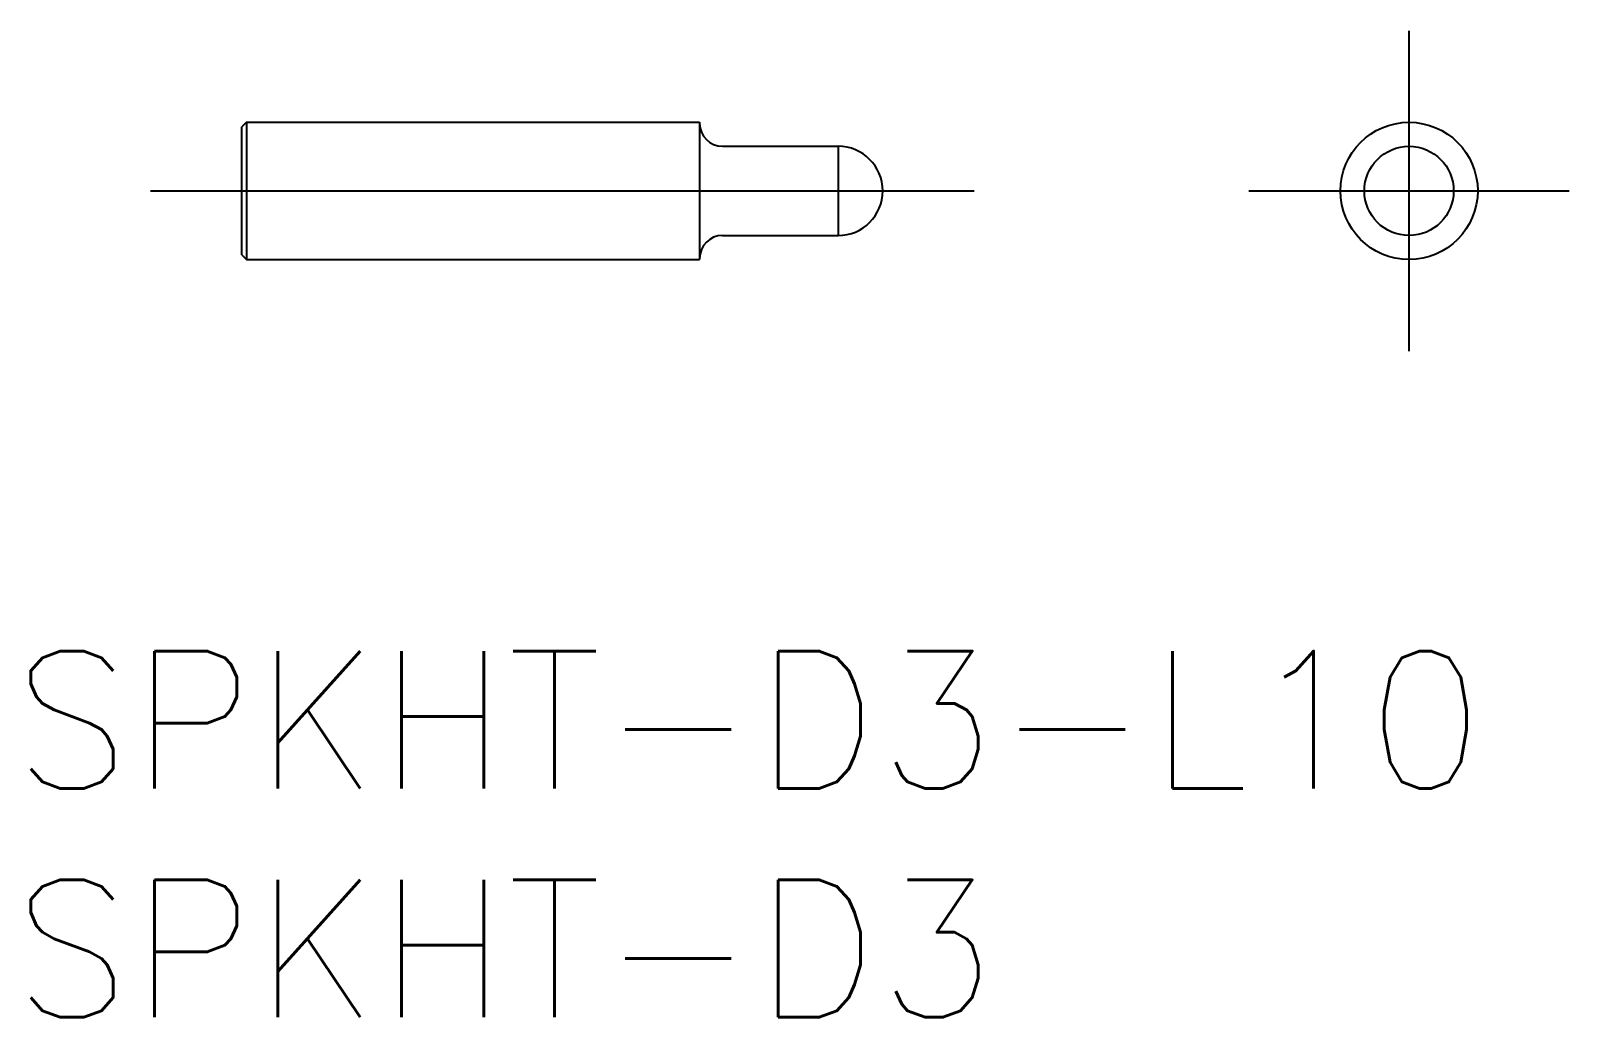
# Model space of a CAD drawing. Extents: x -30.1 to 3.5, y -18.1 to 3.5.
import ezdxf

# ---------------------------------------------------------------- set-up
doc = ezdxf.new("R2010")
doc.units = 0
doc.linetypes.add('CENTER', pattern=[50.8, 31.75, -6.35, 6.35, -6.35])
doc.layers.get('0').update_dxf_attribs({"linetype": 'CONTINUOUS'})
doc.layers.add('CENTER', color=1, linetype='CONTINUOUS')
doc.styles.get("Standard").update_dxf_attribs({"font": 'txt.shx', "height": 3, "bigfont": 'bigfont.shx'})

msp = doc.modelspace()

# ---------------------------------------------------------------- linework, layer by layer
at = {"color": 7, "linetype": 'CONTINUOUS'}
for p, q in [((-25.4, 1.5), (-25.5, 1.4)), ((-25.5, -1.4), (-25.5, 1.4)), ((-25.4, 1.5), (-15.5, 1.5)), ((-25.4, 1.5), (-25.4, -1.5)), ((-15.5, 1.5), (-15.5, -1.5)), ((-15, 0.975), (-12.475, 0.975)), ((-12.475, 0.975), (-12.475, -0.975)), ((-15, -0.975), (-12.475, -0.975)), ((-25.5, -1.4), (-25.4, -1.5)), ((-25.4, -1.5), (-15.5, -1.5))]:
    msp.add_line(p, q, dxfattribs=at)
for radius in [1.5, 0.975]:
    msp.add_circle((0, 0), radius, dxfattribs=at)
for centre, radius, start, end in [((-15, 1.475), 0.5, 180, 270), ((-12.475, 0), 0.975, 270, 90), ((-15, -1.475), 0.5, 90, 180)]:
    msp.add_arc(centre, radius, start, end, dxfattribs=at)
at = {"layer": 'CENTER', "color": 1, "linetype": 'CENTER'}
for p, q in [((0, -3.5), (0, 3.5)), ((-27.5, 0), (-9.5, 0)), ((-3.5, 0), (3.5, 0))]:
    msp.add_line(p, q, dxfattribs=at)

# ---------------------------------------------------------------- texts
at = {"color": 7, "linetype": 'CONTINUOUS'}
for s, p in [('SPKHT-D3-L10', (-30.5, -13.058)), ('SPKHT-D3', (-30.5, -18.058))]:
    msp.add_text(s, height=3, dxfattribs=at).set_placement(p)

doc.saveas('drawing.dxf')
